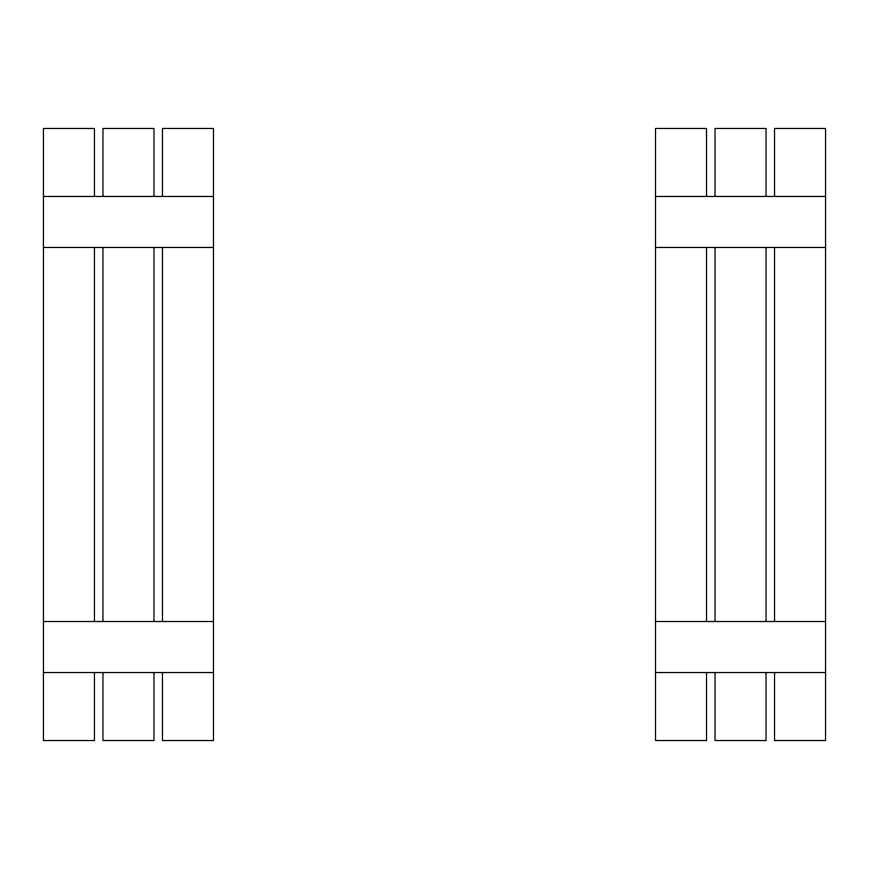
<?xml version="1.0" encoding="UTF-8"?>
<svg xmlns="http://www.w3.org/2000/svg" width="869" height="869" viewBox="0 0 869 869"><rect width="100%" height="100%" fill="white"/><g stroke="black" fill="none" stroke-linecap="round" stroke-linejoin="round"><path stroke-width="1.3" d="M43.45 196.47L213.47 196.47M655.53 196.47L825.55 196.47M43.45 247.48L213.47 247.48M655.53 247.48L825.55 247.48M43.45 621.52L213.47 621.52M655.53 621.52L825.55 621.52M43.45 672.53L213.47 672.53M655.53 672.53L825.55 672.53M774.54 196.318L774.54 128.46L825.55 128.46L825.55 740.54L774.54 740.54L774.54 672.682M774.54 247.893L774.54 621.107M766.045 196.318L766.045 128.46L715.035 128.46L715.035 196.318M766.045 247.893L766.045 621.107M766.045 672.682L766.045 740.54L715.035 740.54L715.035 672.682M715.035 247.893L715.035 621.107M706.53 196.318L706.53 128.46L655.53 128.46L655.53 740.54L706.53 740.54L706.53 672.682M706.53 247.893L706.53 621.107M162.47 196.318L162.47 128.46L213.47 128.46L213.47 740.54L162.47 740.54L162.47 672.682M162.47 247.893L162.47 621.107M153.965 196.318L153.965 128.46L102.955 128.46L102.955 196.318M153.965 247.893L153.965 621.107M153.965 672.682L153.965 740.54L102.955 740.54L102.955 672.682M102.955 247.893L102.955 621.107M94.46 196.318L94.46 128.46L43.45 128.46L43.45 740.54L94.46 740.54L94.46 672.682M94.46 247.893L94.46 621.107"/></g></svg>
